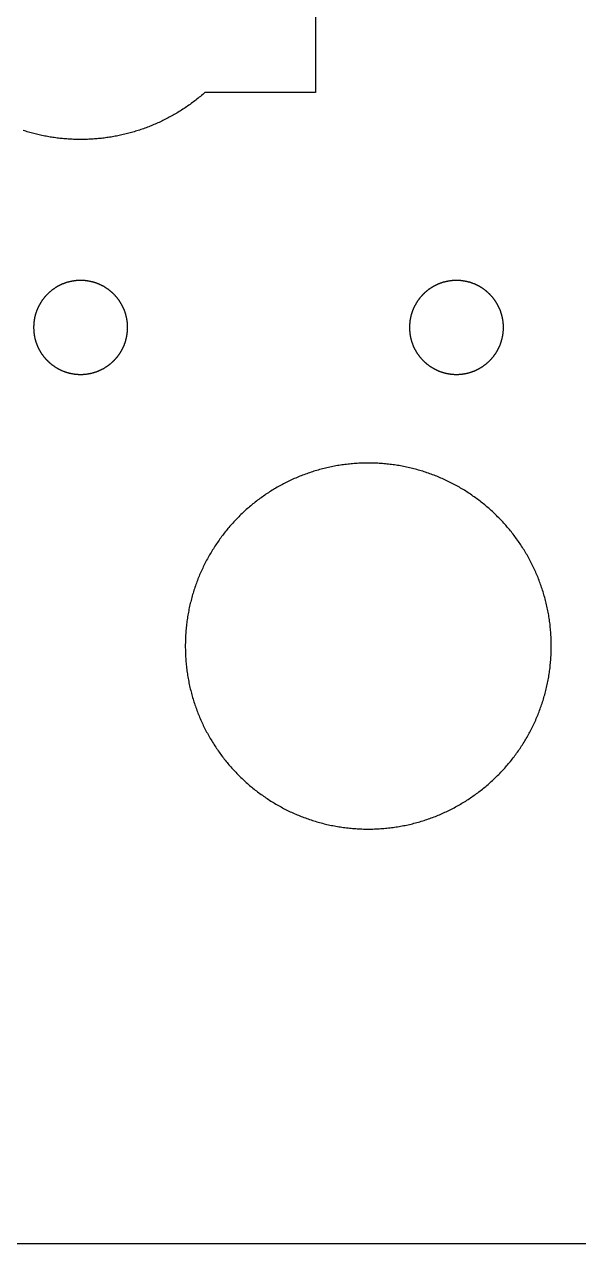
# Model space of a CAD drawing. Extents: x -13 to 42, y 40.2 to 95.2.
# Drawn here: x 13.3 to 25.1, y 40.25 to 66.2 of the extents above; entities that cross this region are included whole.
import ezdxf

# ---------------------------------------------------------------- set-up
doc = ezdxf.new("R2010")
doc.units = 0
doc.layers.get('0').update_dxf_attribs({"linetype": 'CONTINUOUS'})

msp = doc.modelspace()

# ---------------------------------------------------------------- linework, layer by layer
at = {"color": 7}
for points in [[(17.146, 70.75), (19.5, 70.75), (19.5, 64.75)], [(17.146, 64.75), (17.122, 64.729), (17.098, 64.709), (17.074, 64.688), (17.05, 64.668), (17.026, 64.649), (17.002, 64.629), (16.977, 64.609), (16.953, 64.59), (16.928, 64.571), (16.904, 64.553), (16.879, 64.534), (16.854, 64.516), (16.829, 64.498), (16.804, 64.48), (16.778, 64.462), (16.753, 64.444), (16.727, 64.427), (16.702, 64.41), (16.676, 64.393), (16.65, 64.377), (16.625, 64.36), (16.599, 64.344), (16.572, 64.328), (16.546, 64.312)], [(19.5, 64.75), (17.146, 64.75)], [(16.546, 64.312), (16.52, 64.297), (16.494, 64.282), (16.467, 64.267), (16.441, 64.252), (16.414, 64.237), (16.387, 64.223), (16.361, 64.208), (16.334, 64.194), (16.307, 64.181), (16.28, 64.167), (16.253, 64.154), (16.226, 64.141), (16.198, 64.128), (16.171, 64.115), (16.144, 64.103), (16.116, 64.09), (16.089, 64.078), (16.061, 64.066), (16.033, 64.055), (16.005, 64.043), (15.978, 64.032), (15.95, 64.021), (15.922, 64.011), (15.894, 64)], [(13.794, 63.812), (13.765, 63.818), (13.736, 63.823), (13.707, 63.829), (13.678, 63.835), (13.649, 63.841), (13.62, 63.848), (13.591, 63.854), (13.562, 63.861), (13.533, 63.868), (13.504, 63.875), (13.476, 63.883), (13.447, 63.891), (13.418, 63.899), (13.39, 63.907), (13.361, 63.915), (13.333, 63.924), (13.304, 63.932), (13.276, 63.941)], [(15.894, 64), (15.866, 63.99), (15.838, 63.98), (15.809, 63.97), (15.781, 63.96), (15.753, 63.951), (15.724, 63.941), (15.696, 63.932), (15.667, 63.924), (15.639, 63.915), (15.61, 63.907), (15.582, 63.899), (15.553, 63.891), (15.524, 63.883), (15.496, 63.875), (15.467, 63.868), (15.438, 63.861), (15.409, 63.854), (15.38, 63.848), (15.351, 63.841), (15.322, 63.835), (15.293, 63.829), (15.264, 63.823), (15.235, 63.818), (15.206, 63.812)], [(14.5, 63.75), (14.47, 63.75), (14.441, 63.75), (14.411, 63.751), (14.382, 63.752), (14.352, 63.753), (14.323, 63.754), (14.293, 63.755), (14.264, 63.757), (14.234, 63.759), (14.205, 63.761), (14.175, 63.763), (14.146, 63.766), (14.117, 63.768), (14.087, 63.771), (14.058, 63.774), (14.028, 63.778), (13.999, 63.781), (13.97, 63.785), (13.94, 63.789), (13.911, 63.793), (13.882, 63.798), (13.853, 63.803), (13.823, 63.807), (13.794, 63.812)], [(15.206, 63.812), (15.177, 63.807), (15.147, 63.803), (15.118, 63.798), (15.089, 63.793), (15.06, 63.789), (15.03, 63.785), (15.001, 63.781), (14.972, 63.778), (14.942, 63.774), (14.913, 63.771), (14.883, 63.768), (14.854, 63.766), (14.825, 63.763), (14.795, 63.761), (14.766, 63.759), (14.736, 63.757), (14.707, 63.755), (14.677, 63.754), (14.648, 63.753), (14.618, 63.752), (14.589, 63.751), (14.559, 63.75), (14.53, 63.75), (14.5, 63.75)], [(14.298, 60.73), (14.29, 60.728), (14.282, 60.726), (14.274, 60.724), (14.266, 60.722), (14.258, 60.721), (14.25, 60.719), (14.242, 60.716), (14.234, 60.714), (14.226, 60.712), (14.218, 60.71), (14.21, 60.707), (14.203, 60.705), (14.195, 60.703), (14.187, 60.7), (14.179, 60.697), (14.172, 60.695), (14.164, 60.692), (14.156, 60.689), (14.149, 60.686), (14.141, 60.684), (14.133, 60.681), (14.126, 60.678), (14.118, 60.675), (14.111, 60.671)], [(14.5, 60.75), (14.491, 60.75), (14.483, 60.75), (14.474, 60.75), (14.466, 60.749), (14.457, 60.749), (14.449, 60.749), (14.44, 60.748), (14.432, 60.748), (14.423, 60.747), (14.415, 60.746), (14.406, 60.746), (14.398, 60.745), (14.389, 60.744), (14.381, 60.743), (14.373, 60.742), (14.364, 60.741), (14.356, 60.74), (14.348, 60.738), (14.339, 60.737), (14.331, 60.736), (14.323, 60.734), (14.315, 60.733), (14.307, 60.731), (14.298, 60.73)], [(14.702, 60.73), (14.693, 60.731), (14.685, 60.733), (14.677, 60.734), (14.669, 60.736), (14.661, 60.737), (14.652, 60.738), (14.644, 60.74), (14.636, 60.741), (14.627, 60.742), (14.619, 60.743), (14.611, 60.744), (14.602, 60.745), (14.594, 60.746), (14.585, 60.746), (14.577, 60.747), (14.568, 60.748), (14.56, 60.748), (14.551, 60.749), (14.543, 60.749), (14.534, 60.749), (14.526, 60.75), (14.517, 60.75), (14.509, 60.75), (14.5, 60.75)], [(14.889, 60.671), (14.882, 60.675), (14.874, 60.678), (14.867, 60.681), (14.859, 60.684), (14.851, 60.686), (14.844, 60.689), (14.836, 60.692), (14.828, 60.695), (14.821, 60.697), (14.813, 60.7), (14.805, 60.703), (14.797, 60.705), (14.79, 60.707), (14.782, 60.71), (14.774, 60.712), (14.766, 60.714), (14.758, 60.716), (14.75, 60.719), (14.742, 60.721), (14.734, 60.722), (14.726, 60.724), (14.718, 60.726), (14.71, 60.728), (14.702, 60.73)], [(22.298, 60.73), (22.29, 60.728), (22.282, 60.726), (22.274, 60.724), (22.266, 60.722), (22.258, 60.721), (22.25, 60.719), (22.242, 60.716), (22.234, 60.714), (22.226, 60.712), (22.218, 60.71), (22.21, 60.707), (22.203, 60.705), (22.195, 60.703), (22.187, 60.7), (22.179, 60.697), (22.172, 60.695), (22.164, 60.692), (22.156, 60.689), (22.149, 60.686), (22.141, 60.684), (22.133, 60.681), (22.126, 60.678), (22.118, 60.675), (22.111, 60.671)], [(22.5, 60.75), (22.491, 60.75), (22.483, 60.75), (22.474, 60.75), (22.466, 60.749), (22.457, 60.749), (22.449, 60.749), (22.44, 60.748), (22.432, 60.748), (22.423, 60.747), (22.415, 60.746), (22.406, 60.746), (22.398, 60.745), (22.389, 60.744), (22.381, 60.743), (22.373, 60.742), (22.364, 60.741), (22.356, 60.74), (22.348, 60.738), (22.339, 60.737), (22.331, 60.736), (22.323, 60.734), (22.315, 60.733), (22.307, 60.731), (22.298, 60.73)], [(22.702, 60.73), (22.693, 60.731), (22.685, 60.733), (22.677, 60.734), (22.669, 60.736), (22.661, 60.737), (22.652, 60.738), (22.644, 60.74), (22.636, 60.741), (22.627, 60.742), (22.619, 60.743), (22.611, 60.744), (22.602, 60.745), (22.594, 60.746), (22.585, 60.746), (22.577, 60.747), (22.568, 60.748), (22.56, 60.748), (22.551, 60.749), (22.543, 60.749), (22.534, 60.749), (22.526, 60.75), (22.517, 60.75), (22.509, 60.75), (22.5, 60.75)], [(22.889, 60.671), (22.882, 60.675), (22.874, 60.678), (22.867, 60.681), (22.859, 60.684), (22.851, 60.686), (22.844, 60.689), (22.836, 60.692), (22.828, 60.695), (22.821, 60.697), (22.813, 60.7), (22.805, 60.703), (22.797, 60.705), (22.79, 60.707), (22.782, 60.71), (22.774, 60.712), (22.766, 60.714), (22.758, 60.716), (22.75, 60.719), (22.742, 60.721), (22.734, 60.722), (22.726, 60.724), (22.718, 60.726), (22.71, 60.728), (22.702, 60.73)], [(13.941, 60.579), (13.934, 60.575), (13.928, 60.57), (13.921, 60.566), (13.915, 60.561), (13.908, 60.556), (13.902, 60.551), (13.895, 60.547), (13.889, 60.542), (13.883, 60.537), (13.876, 60.532), (13.87, 60.527), (13.864, 60.522), (13.858, 60.517), (13.852, 60.511), (13.846, 60.506), (13.84, 60.501), (13.834, 60.496), (13.828, 60.49), (13.822, 60.485), (13.816, 60.479), (13.81, 60.474), (13.804, 60.468), (13.799, 60.463), (13.793, 60.457)], [(14.111, 60.671), (14.103, 60.668), (14.096, 60.665), (14.088, 60.662), (14.081, 60.658), (14.074, 60.655), (14.066, 60.651), (14.059, 60.648), (14.052, 60.644), (14.045, 60.641), (14.038, 60.637), (14.03, 60.633), (14.023, 60.629), (14.016, 60.625), (14.009, 60.621), (14.002, 60.618), (13.995, 60.613), (13.988, 60.609), (13.981, 60.605), (13.975, 60.601), (13.968, 60.597), (13.961, 60.592), (13.954, 60.588), (13.948, 60.584), (13.941, 60.579)], [(15.059, 60.579), (15.052, 60.584), (15.046, 60.588), (15.039, 60.592), (15.032, 60.597), (15.025, 60.601), (15.019, 60.605), (15.012, 60.609), (15.005, 60.613), (14.998, 60.618), (14.991, 60.621), (14.984, 60.625), (14.977, 60.629), (14.97, 60.633), (14.962, 60.637), (14.955, 60.641), (14.948, 60.644), (14.941, 60.648), (14.934, 60.651), (14.926, 60.655), (14.919, 60.658), (14.912, 60.662), (14.904, 60.665), (14.897, 60.668), (14.889, 60.671)], [(15.207, 60.457), (15.201, 60.463), (15.196, 60.468), (15.19, 60.474), (15.184, 60.479), (15.178, 60.485), (15.172, 60.49), (15.166, 60.496), (15.16, 60.501), (15.154, 60.506), (15.148, 60.511), (15.142, 60.517), (15.136, 60.522), (15.13, 60.527), (15.124, 60.532), (15.117, 60.537), (15.111, 60.542), (15.105, 60.547), (15.098, 60.551), (15.092, 60.556), (15.085, 60.561), (15.079, 60.566), (15.072, 60.57), (15.066, 60.575), (15.059, 60.579)], [(21.941, 60.579), (21.934, 60.575), (21.928, 60.57), (21.921, 60.566), (21.915, 60.561), (21.908, 60.556), (21.902, 60.551), (21.895, 60.547), (21.889, 60.542), (21.883, 60.537), (21.876, 60.532), (21.87, 60.527), (21.864, 60.522), (21.858, 60.517), (21.852, 60.511), (21.846, 60.506), (21.84, 60.501), (21.834, 60.496), (21.828, 60.49), (21.822, 60.485), (21.816, 60.479), (21.81, 60.474), (21.804, 60.468), (21.799, 60.463), (21.793, 60.457)], [(22.111, 60.671), (22.103, 60.668), (22.096, 60.665), (22.088, 60.662), (22.081, 60.658), (22.074, 60.655), (22.066, 60.651), (22.059, 60.648), (22.052, 60.644), (22.045, 60.641), (22.038, 60.637), (22.03, 60.633), (22.023, 60.629), (22.016, 60.625), (22.009, 60.621), (22.002, 60.618), (21.995, 60.613), (21.988, 60.609), (21.981, 60.605), (21.975, 60.601), (21.968, 60.597), (21.961, 60.592), (21.954, 60.588), (21.948, 60.584), (21.941, 60.579)], [(23.059, 60.579), (23.052, 60.584), (23.046, 60.588), (23.039, 60.592), (23.032, 60.597), (23.025, 60.601), (23.019, 60.605), (23.012, 60.609), (23.005, 60.613), (22.998, 60.618), (22.991, 60.621), (22.984, 60.625), (22.977, 60.629), (22.97, 60.633), (22.962, 60.637), (22.955, 60.641), (22.948, 60.644), (22.941, 60.648), (22.934, 60.651), (22.926, 60.655), (22.919, 60.658), (22.912, 60.662), (22.904, 60.665), (22.897, 60.668), (22.889, 60.671)], [(23.207, 60.457), (23.201, 60.463), (23.196, 60.468), (23.19, 60.474), (23.184, 60.479), (23.178, 60.485), (23.172, 60.49), (23.166, 60.496), (23.16, 60.501), (23.154, 60.506), (23.148, 60.511), (23.142, 60.517), (23.136, 60.522), (23.13, 60.527), (23.124, 60.532), (23.117, 60.537), (23.111, 60.542), (23.105, 60.547), (23.098, 60.551), (23.092, 60.556), (23.085, 60.561), (23.079, 60.566), (23.072, 60.57), (23.066, 60.575), (23.059, 60.579)], [(13.671, 60.309), (13.666, 60.302), (13.662, 60.296), (13.658, 60.289), (13.653, 60.282), (13.649, 60.275), (13.645, 60.269), (13.641, 60.262), (13.637, 60.255), (13.632, 60.248), (13.629, 60.241), (13.625, 60.234), (13.621, 60.227), (13.617, 60.22), (13.613, 60.212), (13.609, 60.205), (13.606, 60.198), (13.602, 60.191), (13.599, 60.184), (13.595, 60.176), (13.592, 60.169), (13.588, 60.162), (13.585, 60.154), (13.582, 60.147), (13.579, 60.139)], [(13.793, 60.457), (13.787, 60.451), (13.782, 60.446), (13.776, 60.44), (13.771, 60.434), (13.765, 60.428), (13.76, 60.422), (13.754, 60.416), (13.749, 60.41), (13.744, 60.404), (13.739, 60.398), (13.733, 60.392), (13.728, 60.386), (13.723, 60.38), (13.718, 60.374), (13.713, 60.367), (13.708, 60.361), (13.703, 60.355), (13.699, 60.348), (13.694, 60.342), (13.689, 60.335), (13.684, 60.329), (13.68, 60.322), (13.675, 60.316), (13.671, 60.309)], [(15.329, 60.309), (15.325, 60.316), (15.32, 60.322), (15.315, 60.329), (15.311, 60.335), (15.306, 60.342), (15.301, 60.348), (15.297, 60.355), (15.292, 60.361), (15.287, 60.367), (15.282, 60.374), (15.277, 60.38), (15.272, 60.386), (15.267, 60.392), (15.261, 60.398), (15.256, 60.404), (15.251, 60.41), (15.246, 60.416), (15.24, 60.422), (15.235, 60.428), (15.229, 60.434), (15.224, 60.44), (15.218, 60.446), (15.213, 60.451), (15.207, 60.457)], [(15.421, 60.139), (15.418, 60.147), (15.415, 60.154), (15.412, 60.162), (15.408, 60.169), (15.405, 60.176), (15.401, 60.184), (15.398, 60.191), (15.394, 60.198), (15.391, 60.205), (15.387, 60.212), (15.383, 60.22), (15.379, 60.227), (15.375, 60.234), (15.371, 60.241), (15.368, 60.248), (15.363, 60.255), (15.359, 60.262), (15.355, 60.269), (15.351, 60.275), (15.347, 60.282), (15.342, 60.289), (15.338, 60.296), (15.334, 60.302), (15.329, 60.309)], [(21.671, 60.309), (21.666, 60.302), (21.662, 60.296), (21.658, 60.289), (21.653, 60.282), (21.649, 60.275), (21.645, 60.269), (21.641, 60.262), (21.637, 60.255), (21.632, 60.248), (21.629, 60.241), (21.625, 60.234), (21.621, 60.227), (21.617, 60.22), (21.613, 60.212), (21.609, 60.205), (21.606, 60.198), (21.602, 60.191), (21.599, 60.184), (21.595, 60.176), (21.592, 60.169), (21.588, 60.162), (21.585, 60.154), (21.582, 60.147), (21.579, 60.139)], [(21.793, 60.457), (21.787, 60.451), (21.782, 60.446), (21.776, 60.44), (21.771, 60.434), (21.765, 60.428), (21.76, 60.422), (21.754, 60.416), (21.749, 60.41), (21.744, 60.404), (21.739, 60.398), (21.733, 60.392), (21.728, 60.386), (21.723, 60.38), (21.718, 60.374), (21.713, 60.367), (21.708, 60.361), (21.703, 60.355), (21.699, 60.348), (21.694, 60.342), (21.689, 60.335), (21.684, 60.329), (21.68, 60.322), (21.675, 60.316), (21.671, 60.309)], [(23.329, 60.309), (23.325, 60.316), (23.32, 60.322), (23.315, 60.329), (23.311, 60.335), (23.306, 60.342), (23.301, 60.348), (23.297, 60.355), (23.292, 60.361), (23.287, 60.367), (23.282, 60.374), (23.277, 60.38), (23.272, 60.386), (23.267, 60.392), (23.261, 60.398), (23.256, 60.404), (23.251, 60.41), (23.246, 60.416), (23.24, 60.422), (23.235, 60.428), (23.229, 60.434), (23.224, 60.44), (23.218, 60.446), (23.213, 60.451), (23.207, 60.457)], [(23.421, 60.139), (23.418, 60.147), (23.415, 60.154), (23.412, 60.162), (23.408, 60.169), (23.405, 60.176), (23.401, 60.184), (23.398, 60.191), (23.394, 60.198), (23.391, 60.205), (23.387, 60.212), (23.383, 60.22), (23.379, 60.227), (23.375, 60.234), (23.371, 60.241), (23.368, 60.248), (23.363, 60.255), (23.359, 60.262), (23.355, 60.269), (23.351, 60.275), (23.347, 60.282), (23.342, 60.289), (23.338, 60.296), (23.334, 60.302), (23.329, 60.309)], [(-13, 43.25), (-13, 40.25), (42, 40.25), (42, 60.2)], [(13.52, 59.952), (13.519, 59.943), (13.517, 59.935), (13.516, 59.927), (13.514, 59.919), (13.513, 59.911), (13.512, 59.902), (13.51, 59.894), (13.509, 59.886), (13.508, 59.877), (13.507, 59.869), (13.506, 59.861), (13.505, 59.852), (13.504, 59.844), (13.504, 59.835), (13.503, 59.827), (13.502, 59.818), (13.502, 59.81), (13.501, 59.801), (13.501, 59.793), (13.501, 59.784), (13.5, 59.776), (13.5, 59.767), (13.5, 59.759), (13.5, 59.75)], [(13.579, 60.139), (13.575, 60.132), (13.572, 60.124), (13.569, 60.117), (13.566, 60.109), (13.564, 60.101), (13.561, 60.094), (13.558, 60.086), (13.555, 60.078), (13.553, 60.071), (13.55, 60.063), (13.547, 60.055), (13.545, 60.047), (13.543, 60.04), (13.54, 60.032), (13.538, 60.024), (13.536, 60.016), (13.534, 60.008), (13.531, 60), (13.529, 59.992), (13.527, 59.984), (13.526, 59.976), (13.524, 59.968), (13.522, 59.96), (13.52, 59.952)], [(15.48, 59.952), (15.478, 59.96), (15.476, 59.968), (15.474, 59.976), (15.472, 59.984), (15.471, 59.992), (15.469, 60), (15.466, 60.008), (15.464, 60.016), (15.462, 60.024), (15.46, 60.032), (15.457, 60.04), (15.455, 60.047), (15.453, 60.055), (15.45, 60.063), (15.447, 60.071), (15.445, 60.078), (15.442, 60.086), (15.439, 60.094), (15.436, 60.101), (15.434, 60.109), (15.431, 60.117), (15.428, 60.124), (15.425, 60.132), (15.421, 60.139)], [(15.5, 59.75), (15.5, 59.759), (15.5, 59.767), (15.5, 59.776), (15.499, 59.784), (15.499, 59.793), (15.499, 59.801), (15.498, 59.81), (15.498, 59.818), (15.497, 59.827), (15.496, 59.835), (15.496, 59.844), (15.495, 59.852), (15.494, 59.861), (15.493, 59.869), (15.492, 59.877), (15.491, 59.886), (15.49, 59.894), (15.488, 59.902), (15.487, 59.911), (15.486, 59.919), (15.484, 59.927), (15.483, 59.935), (15.481, 59.943), (15.48, 59.952)], [(21.52, 59.952), (21.519, 59.943), (21.517, 59.935), (21.516, 59.927), (21.514, 59.919), (21.513, 59.911), (21.512, 59.902), (21.51, 59.894), (21.509, 59.886), (21.508, 59.877), (21.507, 59.869), (21.506, 59.861), (21.505, 59.852), (21.504, 59.844), (21.504, 59.835), (21.503, 59.827), (21.502, 59.818), (21.502, 59.81), (21.501, 59.801), (21.501, 59.793), (21.501, 59.784), (21.5, 59.776), (21.5, 59.767), (21.5, 59.759), (21.5, 59.75)], [(21.579, 60.139), (21.575, 60.132), (21.572, 60.124), (21.569, 60.117), (21.566, 60.109), (21.564, 60.101), (21.561, 60.094), (21.558, 60.086), (21.555, 60.078), (21.553, 60.071), (21.55, 60.063), (21.547, 60.055), (21.545, 60.047), (21.543, 60.04), (21.54, 60.032), (21.538, 60.024), (21.536, 60.016), (21.534, 60.008), (21.531, 60), (21.529, 59.992), (21.527, 59.984), (21.526, 59.976), (21.524, 59.968), (21.522, 59.96), (21.52, 59.952)], [(23.48, 59.952), (23.478, 59.96), (23.476, 59.968), (23.474, 59.976), (23.472, 59.984), (23.471, 59.992), (23.469, 60), (23.466, 60.008), (23.464, 60.016), (23.462, 60.024), (23.46, 60.032), (23.457, 60.04), (23.455, 60.047), (23.453, 60.055), (23.45, 60.063), (23.447, 60.071), (23.445, 60.078), (23.442, 60.086), (23.439, 60.094), (23.436, 60.101), (23.434, 60.109), (23.431, 60.117), (23.428, 60.124), (23.425, 60.132), (23.421, 60.139)], [(23.5, 59.75), (23.5, 59.759), (23.5, 59.767), (23.5, 59.776), (23.499, 59.784), (23.499, 59.793), (23.499, 59.801), (23.498, 59.81), (23.498, 59.818), (23.497, 59.827), (23.496, 59.835), (23.496, 59.844), (23.495, 59.852), (23.494, 59.861), (23.493, 59.869), (23.492, 59.877), (23.491, 59.886), (23.49, 59.894), (23.488, 59.902), (23.487, 59.911), (23.486, 59.919), (23.484, 59.927), (23.483, 59.935), (23.481, 59.943), (23.48, 59.952)], [(13.5, 59.75), (13.5, 59.741), (13.5, 59.733), (13.5, 59.724), (13.501, 59.716), (13.501, 59.707), (13.501, 59.699), (13.502, 59.69), (13.502, 59.682), (13.503, 59.673), (13.504, 59.665), (13.504, 59.656), (13.505, 59.648), (13.506, 59.639), (13.507, 59.631), (13.508, 59.623), (13.509, 59.614), (13.51, 59.606), (13.512, 59.598), (13.513, 59.589), (13.514, 59.581), (13.516, 59.573), (13.517, 59.565), (13.519, 59.557), (13.52, 59.548)], [(15.48, 59.548), (15.481, 59.557), (15.483, 59.565), (15.484, 59.573), (15.486, 59.581), (15.487, 59.589), (15.488, 59.598), (15.49, 59.606), (15.491, 59.614), (15.492, 59.623), (15.493, 59.631), (15.494, 59.639), (15.495, 59.648), (15.496, 59.656), (15.496, 59.665), (15.497, 59.673), (15.498, 59.682), (15.498, 59.69), (15.499, 59.699), (15.499, 59.707), (15.499, 59.716), (15.5, 59.724), (15.5, 59.733), (15.5, 59.741), (15.5, 59.75)], [(21.5, 59.75), (21.5, 59.741), (21.5, 59.733), (21.5, 59.724), (21.501, 59.716), (21.501, 59.707), (21.501, 59.699), (21.502, 59.69), (21.502, 59.682), (21.503, 59.673), (21.504, 59.665), (21.504, 59.656), (21.505, 59.648), (21.506, 59.639), (21.507, 59.631), (21.508, 59.623), (21.509, 59.614), (21.51, 59.606), (21.512, 59.598), (21.513, 59.589), (21.514, 59.581), (21.516, 59.573), (21.517, 59.565), (21.519, 59.557), (21.52, 59.548)], [(23.48, 59.548), (23.481, 59.557), (23.483, 59.565), (23.484, 59.573), (23.486, 59.581), (23.487, 59.589), (23.488, 59.598), (23.49, 59.606), (23.491, 59.614), (23.492, 59.623), (23.493, 59.631), (23.494, 59.639), (23.495, 59.648), (23.496, 59.656), (23.496, 59.665), (23.497, 59.673), (23.498, 59.682), (23.498, 59.69), (23.499, 59.699), (23.499, 59.707), (23.499, 59.716), (23.5, 59.724), (23.5, 59.733), (23.5, 59.741), (23.5, 59.75)], [(13.52, 59.548), (13.522, 59.54), (13.524, 59.532), (13.526, 59.524), (13.527, 59.516), (13.529, 59.508), (13.531, 59.5), (13.534, 59.492), (13.536, 59.484), (13.538, 59.476), (13.54, 59.468), (13.543, 59.46), (13.545, 59.453), (13.547, 59.445), (13.55, 59.437), (13.553, 59.429), (13.555, 59.422), (13.558, 59.414), (13.561, 59.406), (13.564, 59.399), (13.566, 59.391), (13.569, 59.383), (13.572, 59.376), (13.575, 59.368), (13.579, 59.361)], [(15.421, 59.361), (15.425, 59.368), (15.428, 59.376), (15.431, 59.383), (15.434, 59.391), (15.436, 59.399), (15.439, 59.406), (15.442, 59.414), (15.445, 59.422), (15.447, 59.429), (15.45, 59.437), (15.453, 59.445), (15.455, 59.453), (15.457, 59.46), (15.46, 59.468), (15.462, 59.476), (15.464, 59.484), (15.466, 59.492), (15.469, 59.5), (15.471, 59.508), (15.472, 59.516), (15.474, 59.524), (15.476, 59.532), (15.478, 59.54), (15.48, 59.548)], [(21.52, 59.548), (21.522, 59.54), (21.524, 59.532), (21.526, 59.524), (21.527, 59.516), (21.529, 59.508), (21.531, 59.5), (21.534, 59.492), (21.536, 59.484), (21.538, 59.476), (21.54, 59.468), (21.543, 59.46), (21.545, 59.453), (21.547, 59.445), (21.55, 59.437), (21.553, 59.429), (21.555, 59.422), (21.558, 59.414), (21.561, 59.406), (21.564, 59.399), (21.566, 59.391), (21.569, 59.383), (21.572, 59.376), (21.575, 59.368), (21.579, 59.361)], [(23.421, 59.361), (23.425, 59.368), (23.428, 59.376), (23.431, 59.383), (23.434, 59.391), (23.436, 59.399), (23.439, 59.406), (23.442, 59.414), (23.445, 59.422), (23.447, 59.429), (23.45, 59.437), (23.453, 59.445), (23.455, 59.453), (23.457, 59.46), (23.46, 59.468), (23.462, 59.476), (23.464, 59.484), (23.466, 59.492), (23.469, 59.5), (23.471, 59.508), (23.472, 59.516), (23.474, 59.524), (23.476, 59.532), (23.478, 59.54), (23.48, 59.548)], [(13.579, 59.361), (13.582, 59.353), (13.585, 59.346), (13.588, 59.338), (13.592, 59.331), (13.595, 59.324), (13.599, 59.316), (13.602, 59.309), (13.606, 59.302), (13.609, 59.295), (13.613, 59.288), (13.617, 59.28), (13.621, 59.273), (13.625, 59.266), (13.629, 59.259), (13.632, 59.252), (13.637, 59.245), (13.641, 59.238), (13.645, 59.231), (13.649, 59.225), (13.653, 59.218), (13.658, 59.211), (13.662, 59.204), (13.666, 59.198), (13.671, 59.191)], [(13.671, 59.191), (13.675, 59.184), (13.68, 59.178), (13.684, 59.171), (13.689, 59.165), (13.694, 59.158), (13.699, 59.152), (13.703, 59.145), (13.708, 59.139), (13.713, 59.133), (13.718, 59.126), (13.723, 59.12), (13.728, 59.114), (13.733, 59.108), (13.739, 59.102), (13.744, 59.096), (13.749, 59.09), (13.754, 59.084), (13.76, 59.078), (13.765, 59.072), (13.771, 59.066), (13.776, 59.06), (13.782, 59.054), (13.787, 59.049), (13.793, 59.043)], [(15.207, 59.043), (15.213, 59.049), (15.218, 59.054), (15.224, 59.06), (15.229, 59.066), (15.235, 59.072), (15.24, 59.078), (15.246, 59.084), (15.251, 59.09), (15.256, 59.096), (15.261, 59.102), (15.267, 59.108), (15.272, 59.114), (15.277, 59.12), (15.282, 59.126), (15.287, 59.133), (15.292, 59.139), (15.297, 59.145), (15.301, 59.152), (15.306, 59.158), (15.311, 59.165), (15.315, 59.171), (15.32, 59.178), (15.325, 59.184), (15.329, 59.191)], [(15.329, 59.191), (15.334, 59.198), (15.338, 59.204), (15.342, 59.211), (15.347, 59.218), (15.351, 59.225), (15.355, 59.231), (15.359, 59.238), (15.363, 59.245), (15.368, 59.252), (15.371, 59.259), (15.375, 59.266), (15.379, 59.273), (15.383, 59.28), (15.387, 59.288), (15.391, 59.295), (15.394, 59.302), (15.398, 59.309), (15.401, 59.316), (15.405, 59.324), (15.408, 59.331), (15.412, 59.338), (15.415, 59.346), (15.418, 59.353), (15.421, 59.361)], [(21.579, 59.361), (21.582, 59.353), (21.585, 59.346), (21.588, 59.338), (21.592, 59.331), (21.595, 59.324), (21.599, 59.316), (21.602, 59.309), (21.606, 59.302), (21.609, 59.295), (21.613, 59.288), (21.617, 59.28), (21.621, 59.273), (21.625, 59.266), (21.629, 59.259), (21.632, 59.252), (21.637, 59.245), (21.641, 59.238), (21.645, 59.231), (21.649, 59.225), (21.653, 59.218), (21.658, 59.211), (21.662, 59.204), (21.666, 59.198), (21.671, 59.191)], [(21.671, 59.191), (21.675, 59.184), (21.68, 59.178), (21.684, 59.171), (21.689, 59.165), (21.694, 59.158), (21.699, 59.152), (21.703, 59.145), (21.708, 59.139), (21.713, 59.133), (21.718, 59.126), (21.723, 59.12), (21.728, 59.114), (21.733, 59.108), (21.739, 59.102), (21.744, 59.096), (21.749, 59.09), (21.754, 59.084), (21.76, 59.078), (21.765, 59.072), (21.771, 59.066), (21.776, 59.06), (21.782, 59.054), (21.787, 59.049), (21.793, 59.043)], [(23.207, 59.043), (23.213, 59.049), (23.218, 59.054), (23.224, 59.06), (23.229, 59.066), (23.235, 59.072), (23.24, 59.078), (23.246, 59.084), (23.251, 59.09), (23.256, 59.096), (23.261, 59.102), (23.267, 59.108), (23.272, 59.114), (23.277, 59.12), (23.282, 59.126), (23.287, 59.133), (23.292, 59.139), (23.297, 59.145), (23.301, 59.152), (23.306, 59.158), (23.311, 59.165), (23.315, 59.171), (23.32, 59.178), (23.325, 59.184), (23.329, 59.191)], [(23.329, 59.191), (23.334, 59.198), (23.338, 59.204), (23.342, 59.211), (23.347, 59.218), (23.351, 59.225), (23.355, 59.231), (23.359, 59.238), (23.363, 59.245), (23.368, 59.252), (23.371, 59.259), (23.375, 59.266), (23.379, 59.273), (23.383, 59.28), (23.387, 59.288), (23.391, 59.295), (23.394, 59.302), (23.398, 59.309), (23.401, 59.316), (23.405, 59.324), (23.408, 59.331), (23.412, 59.338), (23.415, 59.346), (23.418, 59.353), (23.421, 59.361)], [(13.793, 59.043), (13.799, 59.037), (13.804, 59.032), (13.81, 59.026), (13.816, 59.021), (13.822, 59.015), (13.828, 59.01), (13.834, 59.004), (13.84, 58.999), (13.846, 58.994), (13.852, 58.989), (13.858, 58.983), (13.864, 58.978), (13.87, 58.973), (13.876, 58.968), (13.883, 58.963), (13.889, 58.958), (13.895, 58.953), (13.902, 58.949), (13.908, 58.944), (13.915, 58.939), (13.921, 58.934), (13.928, 58.93), (13.934, 58.925), (13.941, 58.921)], [(13.941, 58.921), (13.948, 58.916), (13.954, 58.912), (13.961, 58.908), (13.968, 58.903), (13.975, 58.899), (13.981, 58.895), (13.988, 58.891), (13.995, 58.887), (14.002, 58.882), (14.009, 58.879), (14.016, 58.875), (14.023, 58.871), (14.03, 58.867), (14.038, 58.863), (14.045, 58.859), (14.052, 58.856), (14.059, 58.852), (14.066, 58.849), (14.074, 58.845), (14.081, 58.842), (14.088, 58.838), (14.096, 58.835), (14.103, 58.832), (14.111, 58.829)], [(14.889, 58.829), (14.897, 58.832), (14.904, 58.835), (14.912, 58.838), (14.919, 58.842), (14.926, 58.845), (14.934, 58.849), (14.941, 58.852), (14.948, 58.856), (14.955, 58.859), (14.962, 58.863), (14.97, 58.867), (14.977, 58.871), (14.984, 58.875), (14.991, 58.879), (14.998, 58.882), (15.005, 58.887), (15.012, 58.891), (15.019, 58.895), (15.025, 58.899), (15.032, 58.903), (15.039, 58.908), (15.046, 58.912), (15.052, 58.916), (15.059, 58.921)], [(15.059, 58.921), (15.066, 58.925), (15.072, 58.93), (15.079, 58.934), (15.085, 58.939), (15.092, 58.944), (15.098, 58.949), (15.105, 58.953), (15.111, 58.958), (15.117, 58.963), (15.124, 58.968), (15.13, 58.973), (15.136, 58.978), (15.142, 58.983), (15.148, 58.989), (15.154, 58.994), (15.16, 58.999), (15.166, 59.004), (15.172, 59.01), (15.178, 59.015), (15.184, 59.021), (15.19, 59.026), (15.196, 59.032), (15.201, 59.037), (15.207, 59.043)], [(21.793, 59.043), (21.799, 59.037), (21.804, 59.032), (21.81, 59.026), (21.816, 59.021), (21.822, 59.015), (21.828, 59.01), (21.834, 59.004), (21.84, 58.999), (21.846, 58.994), (21.852, 58.989), (21.858, 58.983), (21.864, 58.978), (21.87, 58.973), (21.876, 58.968), (21.883, 58.963), (21.889, 58.958), (21.895, 58.953), (21.902, 58.949), (21.908, 58.944), (21.915, 58.939), (21.921, 58.934), (21.928, 58.93), (21.934, 58.925), (21.941, 58.921)], [(21.941, 58.921), (21.948, 58.916), (21.954, 58.912), (21.961, 58.908), (21.968, 58.903), (21.975, 58.899), (21.981, 58.895), (21.988, 58.891), (21.995, 58.887), (22.002, 58.882), (22.009, 58.879), (22.016, 58.875), (22.023, 58.871), (22.03, 58.867), (22.038, 58.863), (22.045, 58.859), (22.052, 58.856), (22.059, 58.852), (22.066, 58.849), (22.074, 58.845), (22.081, 58.842), (22.088, 58.838), (22.096, 58.835), (22.103, 58.832), (22.111, 58.829)], [(22.889, 58.829), (22.897, 58.832), (22.904, 58.835), (22.912, 58.838), (22.919, 58.842), (22.926, 58.845), (22.934, 58.849), (22.941, 58.852), (22.948, 58.856), (22.955, 58.859), (22.962, 58.863), (22.97, 58.867), (22.977, 58.871), (22.984, 58.875), (22.991, 58.879), (22.998, 58.882), (23.005, 58.887), (23.012, 58.891), (23.019, 58.895), (23.025, 58.899), (23.032, 58.903), (23.039, 58.908), (23.046, 58.912), (23.052, 58.916), (23.059, 58.921)], [(23.059, 58.921), (23.066, 58.925), (23.072, 58.93), (23.079, 58.934), (23.085, 58.939), (23.092, 58.944), (23.098, 58.949), (23.105, 58.953), (23.111, 58.958), (23.117, 58.963), (23.124, 58.968), (23.13, 58.973), (23.136, 58.978), (23.142, 58.983), (23.148, 58.989), (23.154, 58.994), (23.16, 58.999), (23.166, 59.004), (23.172, 59.01), (23.178, 59.015), (23.184, 59.021), (23.19, 59.026), (23.196, 59.032), (23.201, 59.037), (23.207, 59.043)], [(14.111, 58.829), (14.118, 58.825), (14.126, 58.822), (14.133, 58.819), (14.141, 58.816), (14.149, 58.814), (14.156, 58.811), (14.164, 58.808), (14.172, 58.805), (14.179, 58.803), (14.187, 58.8), (14.195, 58.797), (14.203, 58.795), (14.21, 58.793), (14.218, 58.79), (14.226, 58.788), (14.234, 58.786), (14.242, 58.784), (14.25, 58.781), (14.258, 58.779), (14.266, 58.778), (14.274, 58.776), (14.282, 58.774), (14.29, 58.772), (14.298, 58.77)], [(14.298, 58.77), (14.307, 58.769), (14.315, 58.767), (14.323, 58.766), (14.331, 58.764), (14.339, 58.763), (14.348, 58.762), (14.356, 58.76), (14.364, 58.759), (14.373, 58.758), (14.381, 58.757), (14.389, 58.756), (14.398, 58.755), (14.406, 58.754), (14.415, 58.754), (14.423, 58.753), (14.432, 58.752), (14.44, 58.752), (14.449, 58.751), (14.457, 58.751), (14.466, 58.751), (14.474, 58.75), (14.483, 58.75), (14.491, 58.75), (14.5, 58.75)], [(14.5, 58.75), (14.509, 58.75), (14.517, 58.75), (14.526, 58.75), (14.534, 58.751), (14.543, 58.751), (14.551, 58.751), (14.56, 58.752), (14.568, 58.752), (14.577, 58.753), (14.585, 58.754), (14.594, 58.754), (14.602, 58.755), (14.611, 58.756), (14.619, 58.757), (14.627, 58.758), (14.636, 58.759), (14.644, 58.76), (14.652, 58.762), (14.661, 58.763), (14.669, 58.764), (14.677, 58.766), (14.685, 58.767), (14.693, 58.769), (14.702, 58.77)], [(14.702, 58.77), (14.71, 58.772), (14.718, 58.774), (14.726, 58.776), (14.734, 58.778), (14.742, 58.779), (14.75, 58.781), (14.758, 58.784), (14.766, 58.786), (14.774, 58.788), (14.782, 58.79), (14.79, 58.793), (14.797, 58.795), (14.805, 58.797), (14.813, 58.8), (14.821, 58.803), (14.828, 58.805), (14.836, 58.808), (14.844, 58.811), (14.851, 58.814), (14.859, 58.816), (14.867, 58.819), (14.874, 58.822), (14.882, 58.825), (14.889, 58.829)], [(22.111, 58.829), (22.118, 58.825), (22.126, 58.822), (22.133, 58.819), (22.141, 58.816), (22.149, 58.814), (22.156, 58.811), (22.164, 58.808), (22.172, 58.805), (22.179, 58.803), (22.187, 58.8), (22.195, 58.797), (22.203, 58.795), (22.21, 58.793), (22.218, 58.79), (22.226, 58.788), (22.234, 58.786), (22.242, 58.784), (22.25, 58.781), (22.258, 58.779), (22.266, 58.778), (22.274, 58.776), (22.282, 58.774), (22.29, 58.772), (22.298, 58.77)], [(22.298, 58.77), (22.307, 58.769), (22.315, 58.767), (22.323, 58.766), (22.331, 58.764), (22.339, 58.763), (22.348, 58.762), (22.356, 58.76), (22.364, 58.759), (22.373, 58.758), (22.381, 58.757), (22.389, 58.756), (22.398, 58.755), (22.406, 58.754), (22.415, 58.754), (22.423, 58.753), (22.432, 58.752), (22.44, 58.752), (22.449, 58.751), (22.457, 58.751), (22.466, 58.751), (22.474, 58.75), (22.483, 58.75), (22.491, 58.75), (22.5, 58.75)], [(22.5, 58.75), (22.509, 58.75), (22.517, 58.75), (22.526, 58.75), (22.534, 58.751), (22.543, 58.751), (22.551, 58.751), (22.56, 58.752), (22.568, 58.752), (22.577, 58.753), (22.585, 58.754), (22.594, 58.754), (22.602, 58.755), (22.611, 58.756), (22.619, 58.757), (22.627, 58.758), (22.636, 58.759), (22.644, 58.76), (22.652, 58.762), (22.661, 58.763), (22.669, 58.764), (22.677, 58.766), (22.685, 58.767), (22.693, 58.769), (22.702, 58.77)], [(22.702, 58.77), (22.71, 58.772), (22.718, 58.774), (22.726, 58.776), (22.734, 58.778), (22.742, 58.779), (22.75, 58.781), (22.758, 58.784), (22.766, 58.786), (22.774, 58.788), (22.782, 58.79), (22.79, 58.793), (22.797, 58.795), (22.805, 58.797), (22.813, 58.8), (22.821, 58.803), (22.828, 58.805), (22.836, 58.808), (22.844, 58.811), (22.851, 58.814), (22.859, 58.816), (22.867, 58.819), (22.874, 58.822), (22.882, 58.825), (22.889, 58.829)], [(20.623, 56.863), (20.589, 56.863), (20.556, 56.862), (20.522, 56.862), (20.489, 56.861), (20.456, 56.859), (20.422, 56.858), (20.389, 56.856), (20.356, 56.854), (20.323, 56.852), (20.29, 56.849), (20.257, 56.846), (20.225, 56.843), (20.192, 56.839), (20.159, 56.836), (20.127, 56.832), (20.094, 56.827), (20.062, 56.823), (20.03, 56.818), (19.998, 56.813), (19.965, 56.808), (19.933, 56.802), (19.902, 56.796), (19.87, 56.79), (19.838, 56.784)], [(21.408, 56.784), (21.376, 56.79), (21.344, 56.796), (21.312, 56.802), (21.28, 56.808), (21.248, 56.813), (21.216, 56.818), (21.184, 56.823), (21.151, 56.827), (21.119, 56.832), (21.086, 56.836), (21.054, 56.839), (21.021, 56.843), (20.988, 56.846), (20.956, 56.849), (20.923, 56.852), (20.89, 56.854), (20.857, 56.856), (20.823, 56.858), (20.79, 56.859), (20.757, 56.861), (20.723, 56.862), (20.69, 56.862), (20.657, 56.863), (20.623, 56.863)], [(19.838, 56.784), (19.806, 56.777), (19.775, 56.77), (19.743, 56.763), (19.712, 56.756), (19.681, 56.748), (19.65, 56.74), (19.618, 56.732), (19.587, 56.724), (19.557, 56.715), (19.526, 56.706), (19.495, 56.697), (19.465, 56.688), (19.434, 56.678), (19.404, 56.668), (19.374, 56.658), (19.344, 56.648), (19.314, 56.637), (19.284, 56.627), (19.254, 56.616), (19.224, 56.604), (19.195, 56.593), (19.165, 56.581), (19.136, 56.569), (19.107, 56.557)], [(22.139, 56.557), (22.11, 56.569), (22.081, 56.581), (22.051, 56.593), (22.022, 56.604), (21.992, 56.616), (21.962, 56.627), (21.932, 56.637), (21.902, 56.648), (21.872, 56.658), (21.842, 56.668), (21.812, 56.678), (21.781, 56.688), (21.751, 56.697), (21.72, 56.706), (21.689, 56.715), (21.658, 56.724), (21.627, 56.732), (21.596, 56.74), (21.565, 56.748), (21.534, 56.756), (21.503, 56.763), (21.471, 56.77), (21.44, 56.777), (21.408, 56.784)], [(19.107, 56.557), (19.078, 56.544), (19.049, 56.532), (19.02, 56.519), (18.991, 56.506), (18.963, 56.492), (18.934, 56.479), (18.906, 56.465), (18.878, 56.451), (18.85, 56.437), (18.822, 56.422), (18.794, 56.408), (18.766, 56.393), (18.739, 56.378), (18.711, 56.362), (18.684, 56.347), (18.657, 56.331), (18.63, 56.315), (18.603, 56.299), (18.577, 56.283), (18.55, 56.266), (18.524, 56.249), (18.497, 56.232), (18.471, 56.215), (18.445, 56.198)], [(22.801, 56.198), (22.775, 56.215), (22.749, 56.232), (22.722, 56.249), (22.696, 56.266), (22.669, 56.283), (22.643, 56.299), (22.616, 56.315), (22.589, 56.331), (22.562, 56.347), (22.534, 56.362), (22.507, 56.378), (22.48, 56.393), (22.452, 56.408), (22.424, 56.422), (22.396, 56.437), (22.368, 56.451), (22.34, 56.465), (22.312, 56.479), (22.283, 56.492), (22.255, 56.506), (22.226, 56.519), (22.197, 56.532), (22.168, 56.544), (22.139, 56.557)], [(18.445, 56.198), (18.419, 56.18), (18.394, 56.162), (18.368, 56.144), (18.343, 56.126), (18.318, 56.108), (18.292, 56.089), (18.268, 56.07), (18.243, 56.051), (18.218, 56.032), (18.194, 56.013), (18.169, 55.993), (18.145, 55.973), (18.121, 55.954), (18.098, 55.933), (18.074, 55.913), (18.05, 55.893), (18.027, 55.872), (18.004, 55.851), (17.981, 55.83), (17.958, 55.809), (17.936, 55.787), (17.913, 55.766), (17.891, 55.744), (17.869, 55.722)], [(23.377, 55.722), (23.355, 55.744), (23.333, 55.766), (23.31, 55.787), (23.288, 55.809), (23.265, 55.83), (23.242, 55.851), (23.219, 55.872), (23.195, 55.893), (23.172, 55.913), (23.148, 55.933), (23.124, 55.954), (23.101, 55.973), (23.076, 55.993), (23.052, 56.013), (23.028, 56.032), (23.003, 56.051), (22.978, 56.07), (22.953, 56.089), (22.928, 56.108), (22.903, 56.126), (22.878, 56.144), (22.852, 56.162), (22.826, 56.18), (22.801, 56.198)], [(17.869, 55.722), (17.847, 55.7), (17.825, 55.678), (17.803, 55.655), (17.782, 55.633), (17.761, 55.61), (17.74, 55.587), (17.719, 55.564), (17.698, 55.54), (17.678, 55.517), (17.657, 55.493), (17.637, 55.469), (17.617, 55.446), (17.598, 55.421), (17.578, 55.397), (17.559, 55.373), (17.54, 55.348), (17.521, 55.323), (17.502, 55.298), (17.483, 55.273), (17.465, 55.248), (17.447, 55.223), (17.429, 55.197), (17.411, 55.171), (17.393, 55.146)], [(23.853, 55.146), (23.835, 55.171), (23.817, 55.197), (23.799, 55.223), (23.781, 55.248), (23.763, 55.273), (23.744, 55.298), (23.725, 55.323), (23.706, 55.348), (23.687, 55.373), (23.668, 55.397), (23.648, 55.421), (23.629, 55.446), (23.609, 55.469), (23.588, 55.493), (23.568, 55.517), (23.548, 55.54), (23.527, 55.564), (23.506, 55.587), (23.485, 55.61), (23.464, 55.633), (23.442, 55.655), (23.421, 55.678), (23.399, 55.7), (23.377, 55.722)], [(17.393, 55.146), (17.376, 55.12), (17.359, 55.094), (17.342, 55.067), (17.325, 55.041), (17.308, 55.014), (17.292, 54.988), (17.276, 54.961), (17.26, 54.934), (17.244, 54.907), (17.228, 54.879), (17.213, 54.852), (17.198, 54.825), (17.183, 54.797), (17.168, 54.769), (17.154, 54.741), (17.14, 54.713), (17.126, 54.685), (17.112, 54.657), (17.098, 54.628), (17.085, 54.6), (17.072, 54.571), (17.059, 54.542), (17.046, 54.513), (17.034, 54.484)], [(24.212, 54.484), (24.199, 54.513), (24.187, 54.542), (24.174, 54.571), (24.161, 54.6), (24.147, 54.628), (24.134, 54.657), (24.12, 54.685), (24.106, 54.713), (24.092, 54.741), (24.077, 54.769), (24.063, 54.797), (24.048, 54.825), (24.033, 54.852), (24.017, 54.879), (24.002, 54.907), (23.986, 54.934), (23.97, 54.961), (23.954, 54.988), (23.938, 55.014), (23.921, 55.041), (23.904, 55.067), (23.887, 55.094), (23.87, 55.12), (23.853, 55.146)], [(17.034, 54.484), (17.022, 54.455), (17.01, 54.426), (16.998, 54.396), (16.987, 54.367), (16.975, 54.337), (16.964, 54.307), (16.953, 54.277), (16.943, 54.247), (16.933, 54.217), (16.922, 54.187), (16.913, 54.157), (16.903, 54.126), (16.894, 54.096), (16.885, 54.065), (16.876, 54.034), (16.867, 54.003), (16.859, 53.972), (16.851, 53.941), (16.843, 53.91), (16.835, 53.879), (16.828, 53.848), (16.821, 53.816), (16.814, 53.785), (16.807, 53.753)], [(24.439, 53.753), (24.432, 53.785), (24.425, 53.816), (24.418, 53.848), (24.411, 53.879), (24.403, 53.91), (24.395, 53.941), (24.387, 53.972), (24.379, 54.003), (24.37, 54.034), (24.361, 54.065), (24.352, 54.096), (24.343, 54.126), (24.333, 54.157), (24.323, 54.187), (24.313, 54.217), (24.303, 54.247), (24.292, 54.277), (24.282, 54.307), (24.271, 54.337), (24.259, 54.367), (24.248, 54.396), (24.236, 54.426), (24.224, 54.455), (24.212, 54.484)], [(16.807, 53.753), (16.801, 53.721), (16.795, 53.689), (16.789, 53.657), (16.783, 53.625), (16.778, 53.593), (16.773, 53.561), (16.768, 53.529), (16.763, 53.496), (16.759, 53.464), (16.755, 53.431), (16.752, 53.399), (16.748, 53.366), (16.745, 53.333), (16.742, 53.301), (16.739, 53.268), (16.737, 53.235), (16.735, 53.202), (16.733, 53.168), (16.731, 53.135), (16.73, 53.102), (16.729, 53.068), (16.729, 53.035), (16.728, 53.002), (16.728, 52.968)], [(24.518, 52.968), (24.518, 53.002), (24.517, 53.035), (24.517, 53.068), (24.516, 53.102), (24.514, 53.135), (24.513, 53.168), (24.511, 53.202), (24.509, 53.235), (24.507, 53.268), (24.504, 53.301), (24.501, 53.333), (24.498, 53.366), (24.494, 53.399), (24.491, 53.431), (24.487, 53.464), (24.482, 53.496), (24.478, 53.529), (24.473, 53.561), (24.468, 53.593), (24.463, 53.625), (24.457, 53.657), (24.451, 53.689), (24.445, 53.721), (24.439, 53.753)], [(16.728, 52.968), (16.728, 52.934), (16.729, 52.901), (16.729, 52.867), (16.73, 52.834), (16.731, 52.801), (16.733, 52.767), (16.735, 52.734), (16.737, 52.701), (16.739, 52.668), (16.742, 52.635), (16.745, 52.602), (16.748, 52.57), (16.752, 52.537), (16.755, 52.504), (16.759, 52.472), (16.763, 52.439), (16.768, 52.407), (16.773, 52.375), (16.778, 52.343), (16.783, 52.31), (16.789, 52.278), (16.795, 52.247), (16.801, 52.215), (16.807, 52.183)], [(24.439, 52.183), (24.445, 52.215), (24.451, 52.247), (24.457, 52.278), (24.463, 52.31), (24.468, 52.343), (24.473, 52.375), (24.478, 52.407), (24.482, 52.439), (24.487, 52.472), (24.491, 52.504), (24.494, 52.537), (24.498, 52.57), (24.501, 52.602), (24.504, 52.635), (24.507, 52.668), (24.509, 52.701), (24.511, 52.734), (24.513, 52.767), (24.514, 52.801), (24.516, 52.834), (24.517, 52.867), (24.517, 52.901), (24.518, 52.934), (24.518, 52.968)], [(16.807, 52.183), (16.814, 52.151), (16.821, 52.12), (16.828, 52.088), (16.835, 52.057), (16.843, 52.026), (16.851, 51.995), (16.859, 51.963), (16.867, 51.932), (16.876, 51.902), (16.885, 51.871), (16.894, 51.84), (16.903, 51.81), (16.913, 51.779), (16.922, 51.749), (16.933, 51.719), (16.943, 51.689), (16.953, 51.659), (16.964, 51.629), (16.975, 51.599), (16.987, 51.569), (16.998, 51.54), (17.01, 51.51), (17.022, 51.481), (17.034, 51.452)], [(24.212, 51.452), (24.224, 51.481), (24.236, 51.51), (24.248, 51.54), (24.259, 51.569), (24.271, 51.599), (24.282, 51.629), (24.292, 51.659), (24.303, 51.689), (24.313, 51.719), (24.323, 51.749), (24.333, 51.779), (24.343, 51.81), (24.352, 51.84), (24.361, 51.871), (24.37, 51.902), (24.379, 51.932), (24.387, 51.963), (24.395, 51.995), (24.403, 52.026), (24.411, 52.057), (24.418, 52.088), (24.425, 52.12), (24.432, 52.151), (24.439, 52.183)], [(17.034, 51.452), (17.046, 51.423), (17.059, 51.394), (17.072, 51.365), (17.085, 51.336), (17.098, 51.308), (17.112, 51.279), (17.126, 51.251), (17.14, 51.223), (17.154, 51.195), (17.168, 51.167), (17.183, 51.139), (17.198, 51.111), (17.213, 51.084), (17.228, 51.056), (17.244, 51.029), (17.26, 51.002), (17.276, 50.975), (17.292, 50.948), (17.308, 50.922), (17.325, 50.895), (17.342, 50.869), (17.359, 50.842), (17.376, 50.816), (17.393, 50.79)], [(23.853, 50.79), (23.87, 50.816), (23.887, 50.842), (23.904, 50.869), (23.921, 50.895), (23.938, 50.922), (23.954, 50.948), (23.97, 50.975), (23.986, 51.002), (24.002, 51.029), (24.017, 51.056), (24.033, 51.084), (24.048, 51.111), (24.063, 51.139), (24.077, 51.167), (24.092, 51.195), (24.106, 51.223), (24.12, 51.251), (24.134, 51.279), (24.147, 51.308), (24.161, 51.336), (24.174, 51.365), (24.187, 51.394), (24.199, 51.423), (24.212, 51.452)], [(17.393, 50.79), (17.411, 50.764), (17.429, 50.739), (17.447, 50.713), (17.465, 50.688), (17.483, 50.663), (17.502, 50.637), (17.521, 50.613), (17.54, 50.588), (17.559, 50.563), (17.578, 50.539), (17.598, 50.514), (17.617, 50.49), (17.637, 50.466), (17.657, 50.443), (17.678, 50.419), (17.698, 50.395), (17.719, 50.372), (17.74, 50.349), (17.761, 50.326), (17.782, 50.303), (17.803, 50.281), (17.825, 50.258), (17.847, 50.236), (17.869, 50.214)], [(23.377, 50.214), (23.399, 50.236), (23.421, 50.258), (23.442, 50.281), (23.464, 50.303), (23.485, 50.326), (23.506, 50.349), (23.527, 50.372), (23.548, 50.395), (23.568, 50.419), (23.588, 50.443), (23.609, 50.466), (23.629, 50.49), (23.648, 50.514), (23.668, 50.539), (23.687, 50.563), (23.706, 50.588), (23.725, 50.613), (23.744, 50.637), (23.763, 50.663), (23.781, 50.688), (23.799, 50.713), (23.817, 50.739), (23.835, 50.764), (23.853, 50.79)], [(17.869, 50.214), (17.891, 50.192), (17.913, 50.17), (17.936, 50.148), (17.958, 50.127), (17.981, 50.106), (18.004, 50.085), (18.027, 50.064), (18.05, 50.043), (18.074, 50.023), (18.098, 50.002), (18.121, 49.982), (18.145, 49.962), (18.169, 49.943), (18.194, 49.923), (18.218, 49.904), (18.243, 49.884), (18.268, 49.866), (18.292, 49.847), (18.318, 49.828), (18.343, 49.81), (18.368, 49.792), (18.394, 49.774), (18.419, 49.756), (18.445, 49.738)], [(22.801, 49.738), (22.826, 49.756), (22.852, 49.774), (22.878, 49.792), (22.903, 49.81), (22.928, 49.828), (22.953, 49.847), (22.978, 49.866), (23.003, 49.884), (23.028, 49.904), (23.052, 49.923), (23.076, 49.943), (23.101, 49.962), (23.124, 49.982), (23.148, 50.002), (23.172, 50.023), (23.195, 50.043), (23.219, 50.064), (23.242, 50.085), (23.265, 50.106), (23.288, 50.127), (23.31, 50.148), (23.333, 50.17), (23.355, 50.192), (23.377, 50.214)], [(18.445, 49.738), (18.471, 49.721), (18.497, 49.704), (18.524, 49.687), (18.55, 49.67), (18.577, 49.653), (18.603, 49.637), (18.63, 49.621), (18.657, 49.605), (18.684, 49.589), (18.711, 49.573), (18.739, 49.558), (18.766, 49.543), (18.794, 49.528), (18.822, 49.513), (18.85, 49.499), (18.878, 49.485), (18.906, 49.471), (18.934, 49.457), (18.963, 49.443), (18.991, 49.43), (19.02, 49.417), (19.049, 49.404), (19.078, 49.391), (19.107, 49.379)], [(22.139, 49.379), (22.168, 49.391), (22.197, 49.404), (22.226, 49.417), (22.255, 49.43), (22.283, 49.443), (22.312, 49.457), (22.34, 49.471), (22.368, 49.485), (22.396, 49.499), (22.424, 49.513), (22.452, 49.528), (22.48, 49.543), (22.507, 49.558), (22.534, 49.573), (22.562, 49.589), (22.589, 49.605), (22.616, 49.621), (22.643, 49.637), (22.669, 49.653), (22.696, 49.67), (22.722, 49.687), (22.749, 49.704), (22.775, 49.721), (22.801, 49.738)], [(19.107, 49.379), (19.136, 49.367), (19.165, 49.355), (19.195, 49.343), (19.224, 49.332), (19.254, 49.32), (19.284, 49.309), (19.314, 49.298), (19.344, 49.288), (19.374, 49.278), (19.404, 49.267), (19.434, 49.258), (19.465, 49.248), (19.495, 49.239), (19.526, 49.23), (19.557, 49.221), (19.587, 49.212), (19.618, 49.204), (19.65, 49.196), (19.681, 49.188), (19.712, 49.18), (19.743, 49.173), (19.775, 49.166), (19.806, 49.159), (19.838, 49.152)], [(21.408, 49.152), (21.44, 49.159), (21.471, 49.166), (21.503, 49.173), (21.534, 49.18), (21.565, 49.188), (21.596, 49.196), (21.627, 49.204), (21.658, 49.212), (21.689, 49.221), (21.72, 49.23), (21.751, 49.239), (21.781, 49.248), (21.812, 49.258), (21.842, 49.267), (21.872, 49.278), (21.902, 49.288), (21.932, 49.298), (21.962, 49.309), (21.992, 49.32), (22.022, 49.332), (22.051, 49.343), (22.081, 49.355), (22.11, 49.367), (22.139, 49.379)], [(19.838, 49.152), (19.87, 49.146), (19.902, 49.14), (19.933, 49.134), (19.965, 49.128), (19.998, 49.123), (20.03, 49.118), (20.062, 49.113), (20.094, 49.108), (20.127, 49.104), (20.159, 49.1), (20.192, 49.096), (20.225, 49.093), (20.257, 49.09), (20.29, 49.087), (20.323, 49.084), (20.356, 49.082), (20.389, 49.08), (20.422, 49.078), (20.456, 49.076), (20.489, 49.075), (20.522, 49.074), (20.556, 49.073), (20.589, 49.073), (20.623, 49.073)], [(20.623, 49.073), (20.657, 49.073), (20.69, 49.073), (20.723, 49.074), (20.757, 49.075), (20.79, 49.076), (20.823, 49.078), (20.857, 49.08), (20.89, 49.082), (20.923, 49.084), (20.956, 49.087), (20.988, 49.09), (21.021, 49.093), (21.054, 49.096), (21.086, 49.1), (21.119, 49.104), (21.151, 49.108), (21.184, 49.113), (21.216, 49.118), (21.248, 49.123), (21.28, 49.128), (21.312, 49.134), (21.344, 49.14), (21.376, 49.146), (21.408, 49.152)]]:
    msp.add_lwpolyline(points, dxfattribs=at)
for points in [[(15.5, 59.75), (15.5, 59.75)], [(23.5, 59.75), (23.5, 59.75)], [(24.518, 52.968), (24.518, 52.968)]]:
    msp.add_lwpolyline(points, close=True, dxfattribs=at)

doc.saveas('drawing.dxf')
